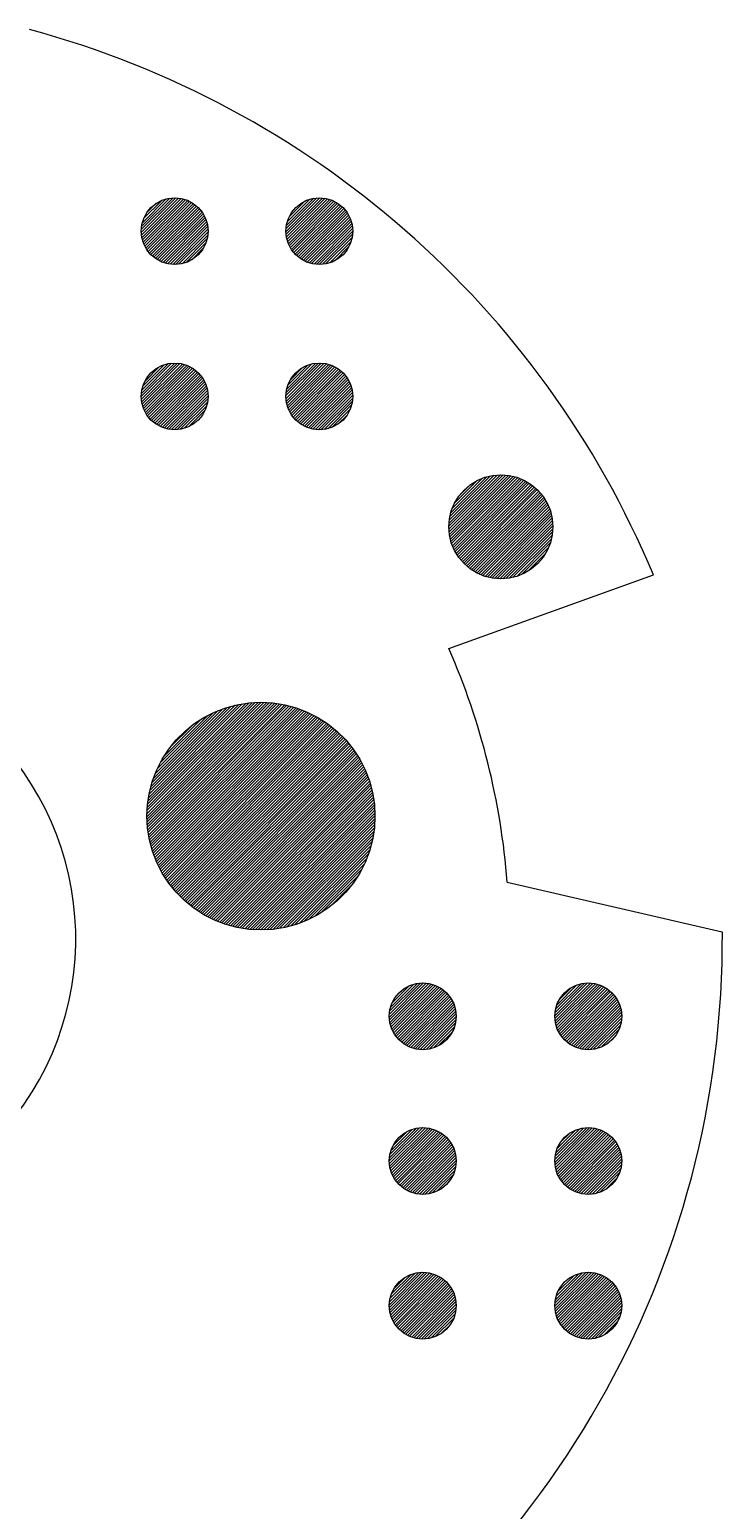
# Model space of a CAD drawing. Header units: inches. Extents: x 10 to 430, y -15 to 282.
# Drawn here: x 159.1 to 201.6, y 37.4 to 128.4 of the extents above; entities that cross this region are included whole.
import ezdxf

# ---------------------------------------------------------------- set-up
doc = ezdxf.new("R2010")
doc.units = ezdxf.units.IN
doc.header["$MEASUREMENT"] = 0
doc.layers.add('BLACK', color=7, linetype='Continuous')

msp = doc.modelspace()

# ---------------------------------------------------------------- hatches: boundary and pattern name
h = msp.add_hatch()
h.set_pattern_fill('ANSI31', color=256)
h.paths.add_polyline_path([(106.525, 50.378), (106.408, 50.763), (106.218, 51.118), (105.963, 51.43), (105.651, 51.685), (105.296, 51.875), (104.911, 51.992), (104.51, 52.032), (104.109, 51.992), (103.723, 51.875), (103.368, 51.685), (103.057, 51.43), (102.801, 51.118), (102.611, 50.763), (102.494, 50.378), (102.455, 49.977), (102.494, 49.576), (102.611, 49.19), (102.801, 48.835), (103.057, 48.524), (103.368, 48.268), (103.723, 48.078), (104.109, 47.961), (104.51, 47.922), (104.911, 47.961), (105.296, 48.078), (105.651, 48.268), (105.963, 48.524), (106.218, 48.835), (106.408, 49.19), (106.525, 49.576), (106.565, 49.977)])
h.paths.add_polyline_path([(96.248, 50.763), (96.058, 51.118), (95.803, 51.43), (95.491, 51.685), (95.136, 51.875), (94.751, 51.992), (94.35, 52.032), (93.949, 51.992), (93.563, 51.875), (93.208, 51.685), (92.897, 51.43), (92.641, 51.118), (92.451, 50.763), (92.334, 50.378), (92.295, 49.977), (92.334, 49.576), (92.451, 49.19), (92.641, 48.835), (92.897, 48.524), (93.208, 48.268), (93.563, 48.078), (93.949, 47.961), (94.35, 47.922), (94.751, 47.961), (95.136, 48.078), (95.491, 48.268), (95.803, 48.524), (96.058, 48.835), (96.248, 49.19), (96.365, 49.576), (96.405, 49.977), (96.365, 50.378)])
h.paths.add_polyline_path([(96.365, 58.466), (96.405, 58.867), (96.365, 59.268), (96.248, 59.653), (96.058, 60.008), (95.803, 60.32), (95.491, 60.575), (95.136, 60.765), (94.751, 60.882), (94.35, 60.922), (93.949, 60.882), (93.563, 60.765), (93.208, 60.575), (92.897, 60.32), (92.641, 60.008), (92.451, 59.653), (92.334, 59.268), (92.295, 58.867), (92.334, 58.466), (92.451, 58.08), (92.641, 57.725), (92.897, 57.414), (93.208, 57.158), (93.563, 56.968), (93.949, 56.851), (94.35, 56.812), (94.751, 56.851), (95.136, 56.968), (95.491, 57.158), (95.803, 57.414), (96.058, 57.725), (96.248, 58.08)])
h.paths.add_polyline_path([(95.803, 66.304), (96.058, 66.615), (96.248, 66.97), (96.365, 67.356), (96.405, 67.757), (96.365, 68.158), (96.248, 68.543), (96.058, 68.898), (95.803, 69.21), (95.491, 69.465), (95.136, 69.655), (94.751, 69.772), (94.35, 69.812), (93.949, 69.772), (93.563, 69.655), (93.208, 69.465), (92.897, 69.21), (92.641, 68.898), (92.451, 68.543), (92.334, 68.158), (92.295, 67.757), (92.334, 67.356), (92.451, 66.97), (92.641, 66.615), (92.897, 66.304), (93.208, 66.048), (93.563, 65.858), (93.949, 65.741), (94.35, 65.702), (94.751, 65.741), (95.136, 65.858), (95.491, 66.048)])
h.paths.add_polyline_path([(106.525, 68.158), (106.408, 68.543), (106.218, 68.898), (105.963, 69.21), (105.651, 69.465), (105.296, 69.655), (104.911, 69.772), (104.51, 69.812), (104.109, 69.772), (103.723, 69.655), (103.368, 69.465), (103.057, 69.21), (102.801, 68.898), (102.611, 68.543), (102.494, 68.158), (102.455, 67.757), (102.494, 67.356), (102.611, 66.97), (102.801, 66.615), (103.057, 66.304), (103.368, 66.048), (103.723, 65.858), (104.109, 65.741), (104.51, 65.702), (104.911, 65.741), (105.296, 65.858), (105.651, 66.048), (105.963, 66.304), (106.218, 66.615), (106.408, 66.97), (106.525, 67.356), (106.565, 67.757)])
h.paths.add_polyline_path([(106.408, 59.653), (106.218, 60.008), (105.963, 60.32), (105.651, 60.575), (105.296, 60.765), (104.911, 60.882), (104.51, 60.922), (104.109, 60.882), (103.723, 60.765), (103.368, 60.575), (103.057, 60.32), (102.801, 60.008), (102.611, 59.653), (102.494, 59.268), (102.455, 58.867), (102.494, 58.466), (102.611, 58.08), (102.801, 57.725), (103.057, 57.414), (103.368, 57.158), (103.723, 56.968), (104.109, 56.851), (104.51, 56.812), (104.911, 56.851), (105.296, 56.968), (105.651, 57.158), (105.963, 57.414), (106.218, 57.725), (106.408, 58.08), (106.525, 58.466), (106.565, 58.867), (106.525, 59.268)])
h.paths.add_polyline_path([(121.551, 77.9), (121.74, 78.608), (121.855, 79.331), (121.893, 80.063), (121.855, 80.795), (121.74, 81.519), (121.551, 82.226), (121.288, 82.91), (120.955, 83.563), (120.556, 84.178), (120.095, 84.747), (119.577, 85.265), (119.008, 85.726), (118.393, 86.125), (117.74, 86.458), (117.056, 86.721), (116.349, 86.91), (115.625, 87.025), (114.893, 87.063), (114.162, 87.025), (113.438, 86.91), (112.73, 86.721), (112.046, 86.458), (111.393, 86.125), (110.779, 85.726), (110.209, 85.265), (109.691, 84.747), (109.23, 84.178), (108.831, 83.563), (108.498, 82.91), (108.236, 82.226), (108.046, 81.519), (107.932, 80.795), (107.893, 80.063), (107.932, 79.331), (108.046, 78.608), (108.236, 77.9), (108.498, 77.216), (108.831, 76.563), (109.23, 75.949), (109.691, 75.379), (110.209, 74.861), (110.779, 74.4), (111.393, 74.001), (112.046, 73.668), (112.73, 73.406), (113.438, 73.216), (114.162, 73.102), (114.893, 73.063), (115.625, 73.102), (116.349, 73.216), (117.056, 73.406), (117.74, 73.668), (118.393, 74.001), (119.008, 74.4), (119.577, 74.861), (120.095, 75.379), (120.556, 75.949), (120.955, 76.563), (121.288, 77.216)])
h.paths.add_polyline_path([(134.531, 27.231, 1), (128.784, 27.231, 1)])
h.paths.add_polyline_path([(147.518, 22.652), (147.401, 23.14), (147.208, 23.604), (146.946, 24.032), (146.62, 24.414), (146.238, 24.74), (145.81, 25.002), (145.346, 25.195), (144.858, 25.312), (144.357, 25.351), (143.857, 25.312), (143.368, 25.195), (142.904, 25.002), (142.476, 24.74), (142.095, 24.414), (141.768, 24.032), (141.506, 23.604), (141.314, 23.14), (141.197, 22.652), (141.157, 22.151), (141.197, 21.651), (141.314, 21.162), (141.506, 20.698), (141.768, 20.27), (142.095, 19.888), (142.476, 19.562), (142.904, 19.3), (143.368, 19.108), (143.857, 18.991), (144.357, 18.951), (144.858, 18.991), (145.346, 19.108), (145.81, 19.3), (146.238, 19.562), (146.62, 19.888), (146.946, 20.27), (147.208, 20.698), (147.401, 21.162), (147.518, 21.651), (147.557, 22.151)])
h.paths.add_polyline_path([(154.184, 27.231, 1), (159.931, 27.231, 1)])
h.paths.add_polyline_path([(168.403, 33.82), (168.293, 34.158), (168.115, 34.466), (167.877, 34.73), (167.59, 34.939), (167.265, 35.083), (166.917, 35.157), (166.562, 35.157), (166.214, 35.083), (165.89, 34.939), (165.602, 34.73), (165.364, 34.466), (165.187, 34.158), (165.077, 33.82), (165.04, 33.467), (165.077, 33.113), (165.187, 32.775), (165.364, 32.467), (165.602, 32.203), (165.89, 31.994), (166.214, 31.85), (166.562, 31.776), (166.917, 31.776), (167.265, 31.85), (167.59, 31.994), (167.877, 32.203), (168.115, 32.467), (168.293, 32.775), (168.403, 33.113), (168.44, 33.467)])
h.paths.add_polyline_path([(173.483, 33.82), (173.373, 34.158), (173.195, 34.466), (172.957, 34.73), (172.67, 34.939), (172.345, 35.083), (171.997, 35.157), (171.642, 35.157), (171.294, 35.083), (170.97, 34.939), (170.682, 34.73), (170.444, 34.466), (170.267, 34.158), (170.157, 33.82), (170.12, 33.467), (170.157, 33.113), (170.267, 32.775), (170.444, 32.467), (170.682, 32.203), (170.97, 31.994), (171.294, 31.85), (171.642, 31.776), (171.997, 31.776), (172.345, 31.85), (172.67, 31.994), (172.957, 32.203), (173.195, 32.467), (173.373, 32.775), (173.483, 33.113), (173.52, 33.467)])
h.paths.add_polyline_path([(178.6, 35.167), (175.2, 35.167), (175.2, 31.767), (178.6, 31.767)])
h.paths.add_polyline_path([(185.265, 49.576), (185.305, 49.977), (185.265, 50.378), (185.148, 50.763), (184.958, 51.118), (184.703, 51.43), (184.391, 51.685), (184.036, 51.875), (183.651, 51.992), (183.25, 52.032), (182.849, 51.992), (182.463, 51.875), (182.108, 51.685), (181.797, 51.43), (181.541, 51.118), (181.351, 50.763), (181.234, 50.378), (181.195, 49.977), (181.234, 49.576), (181.351, 49.19), (181.541, 48.835), (181.797, 48.524), (182.108, 48.268), (182.463, 48.078), (182.849, 47.961), (183.25, 47.922), (183.651, 47.961), (184.036, 48.078), (184.391, 48.268), (184.703, 48.524), (184.958, 48.835), (185.148, 49.19)])
h.paths.add_polyline_path([(195.425, 50.378), (195.308, 50.763), (195.118, 51.118), (194.863, 51.43), (194.551, 51.685), (194.196, 51.875), (193.811, 51.992), (193.41, 52.032), (193.009, 51.992), (192.623, 51.875), (192.268, 51.685), (191.957, 51.43), (191.701, 51.118), (191.511, 50.763), (191.394, 50.378), (191.355, 49.977), (191.394, 49.576), (191.511, 49.19), (191.701, 48.835), (191.957, 48.524), (192.268, 48.268), (192.623, 48.078), (193.009, 47.961), (193.41, 47.922), (193.811, 47.961), (194.196, 48.078), (194.551, 48.268), (194.863, 48.524), (195.118, 48.835), (195.308, 49.19), (195.425, 49.576), (195.465, 49.977)])
h.paths.add_polyline_path([(195.425, 58.466), (195.465, 58.867), (195.425, 59.268), (195.308, 59.653), (195.118, 60.008), (194.863, 60.32), (194.551, 60.575), (194.196, 60.765), (193.811, 60.882), (193.41, 60.922), (193.009, 60.882), (192.623, 60.765), (192.268, 60.575), (191.957, 60.32), (191.701, 60.008), (191.511, 59.653), (191.394, 59.268), (191.355, 58.867), (191.394, 58.466), (191.511, 58.08), (191.701, 57.725), (191.957, 57.414), (192.268, 57.158), (192.623, 56.968), (193.009, 56.851), (193.41, 56.812), (193.811, 56.851), (194.196, 56.968), (194.551, 57.158), (194.863, 57.414), (195.118, 57.725), (195.308, 58.08)])
h.paths.add_polyline_path([(185.265, 59.268), (185.148, 59.653), (184.958, 60.008), (184.703, 60.32), (184.391, 60.575), (184.036, 60.765), (183.651, 60.882), (183.25, 60.922), (182.849, 60.882), (182.463, 60.765), (182.108, 60.575), (181.797, 60.32), (181.541, 60.008), (181.351, 59.653), (181.234, 59.268), (181.195, 58.867), (181.234, 58.466), (181.351, 58.08), (181.541, 57.725), (181.797, 57.414), (182.108, 57.158), (182.463, 56.968), (182.849, 56.851), (183.25, 56.812), (183.651, 56.851), (184.036, 56.968), (184.391, 57.158), (184.703, 57.414), (184.958, 57.725), (185.148, 58.08), (185.265, 58.466), (185.305, 58.867)])
h.paths.add_polyline_path([(185.265, 68.158), (185.148, 68.543), (184.958, 68.898), (184.703, 69.21), (184.391, 69.465), (184.036, 69.655), (183.651, 69.772), (183.25, 69.812), (182.849, 69.772), (182.463, 69.655), (182.108, 69.465), (181.797, 69.21), (181.541, 68.898), (181.351, 68.543), (181.234, 68.158), (181.195, 67.757), (181.234, 67.356), (181.351, 66.97), (181.541, 66.615), (181.797, 66.304), (182.108, 66.048), (182.463, 65.858), (182.849, 65.741), (183.25, 65.702), (183.651, 65.741), (184.036, 65.858), (184.391, 66.048), (184.703, 66.304), (184.958, 66.615), (185.148, 66.97), (185.265, 67.356), (185.305, 67.757)])
h.paths.add_polyline_path([(195.425, 68.158), (195.308, 68.543), (195.118, 68.898), (194.863, 69.21), (194.551, 69.465), (194.196, 69.655), (193.811, 69.772), (193.41, 69.812), (193.009, 69.772), (192.623, 69.655), (192.268, 69.465), (191.957, 69.21), (191.701, 68.898), (191.511, 68.543), (191.394, 68.158), (191.355, 67.757), (191.394, 67.356), (191.511, 66.97), (191.701, 66.615), (191.957, 66.304), (192.268, 66.048), (192.623, 65.858), (193.009, 65.741), (193.41, 65.702), (193.811, 65.741), (194.196, 65.858), (194.551, 66.048), (194.863, 66.304), (195.118, 66.615), (195.308, 66.97), (195.425, 67.356), (195.465, 67.757)])
h.paths.add_polyline_path([(180.16, 78.608), (180.275, 79.331), (180.313, 80.063), (180.275, 80.795), (180.16, 81.519), (179.971, 82.226), (179.708, 82.91), (179.375, 83.563), (178.976, 84.178), (178.515, 84.747), (177.997, 85.265), (177.428, 85.726), (176.813, 86.125), (176.16, 86.458), (175.476, 86.721), (174.769, 86.91), (174.045, 87.025), (173.313, 87.063), (172.582, 87.025), (171.858, 86.91), (171.15, 86.721), (170.466, 86.458), (169.813, 86.125), (169.199, 85.726), (168.629, 85.265), (168.111, 84.747), (167.65, 84.178), (167.251, 83.563), (166.918, 82.91), (166.656, 82.226), (166.466, 81.519), (166.352, 80.795), (166.313, 80.063), (166.352, 79.331), (166.466, 78.608), (166.656, 77.9), (166.918, 77.216), (167.251, 76.563), (167.65, 75.949), (168.111, 75.379), (168.629, 74.861), (169.199, 74.4), (169.813, 74.001), (170.466, 73.668), (171.15, 73.406), (171.858, 73.216), (172.582, 73.102), (173.313, 73.063), (174.045, 73.102), (174.769, 73.216), (175.476, 73.406), (176.16, 73.668), (176.813, 74.001), (177.428, 74.4), (177.997, 74.861), (178.515, 75.379), (178.976, 75.949), (179.375, 76.563), (179.708, 77.216), (179.971, 77.9)])
h.paths.add_polyline_path([(103.322, 98.344), (103.205, 98.832), (103.012, 99.296), (102.75, 99.724), (102.424, 100.106), (102.042, 100.432), (101.614, 100.694), (101.15, 100.887), (100.662, 101.004), (100.161, 101.043), (99.661, 101.004), (99.172, 100.887), (98.708, 100.694), (98.28, 100.432), (97.899, 100.106), (97.572, 99.724), (97.31, 99.296), (97.118, 98.832), (97.001, 98.344), (96.961, 97.843), (97.001, 97.343), (97.118, 96.854), (97.31, 96.39), (97.572, 95.962), (97.899, 95.58), (98.28, 95.254), (98.708, 94.992), (99.172, 94.8), (99.661, 94.683), (100.161, 94.643), (100.662, 94.683), (101.15, 94.8), (101.614, 94.992), (102.042, 95.254), (102.424, 95.58), (102.75, 95.962), (103.012, 96.39), (103.205, 96.854), (103.322, 97.343), (103.361, 97.843)])
h.paths.add_polyline_path([(112.758, 105.07), (112.875, 105.456), (112.915, 105.857), (112.875, 106.258), (112.758, 106.643), (112.568, 106.998), (112.313, 107.31), (112.001, 107.565), (111.646, 107.755), (111.261, 107.872), (110.86, 107.912), (110.459, 107.872), (110.073, 107.755), (109.718, 107.565), (109.407, 107.31), (109.151, 106.998), (108.961, 106.643), (108.844, 106.258), (108.805, 105.857), (108.844, 105.456), (108.961, 105.07), (109.151, 104.715), (109.407, 104.404), (109.718, 104.148), (110.073, 103.958), (110.459, 103.841), (110.86, 103.802), (111.261, 103.841), (111.646, 103.958), (112.001, 104.148), (112.313, 104.404), (112.568, 104.715)])
h.paths.add_polyline_path([(112.758, 115.23), (112.875, 115.616), (112.915, 116.017), (112.875, 116.418), (112.758, 116.803), (112.568, 117.158), (112.313, 117.47), (112.001, 117.725), (111.646, 117.915), (111.261, 118.032), (110.86, 118.072), (110.459, 118.032), (110.073, 117.915), (109.718, 117.725), (109.407, 117.47), (109.151, 117.158), (108.961, 116.803), (108.844, 116.418), (108.805, 116.017), (108.844, 115.616), (108.961, 115.23), (109.151, 114.875), (109.407, 114.564), (109.718, 114.308), (110.073, 114.118), (110.459, 114.001), (110.86, 113.962), (111.261, 114.001), (111.646, 114.118), (112.001, 114.308), (112.313, 114.564), (112.568, 114.875)])
h.paths.add_polyline_path([(121.805, 116.017), (121.765, 116.418), (121.648, 116.803), (121.458, 117.158), (121.203, 117.47), (120.891, 117.725), (120.536, 117.915), (120.151, 118.032), (119.75, 118.072), (119.349, 118.032), (118.963, 117.915), (118.608, 117.725), (118.297, 117.47), (118.041, 117.158), (117.851, 116.803), (117.734, 116.418), (117.695, 116.017), (117.734, 115.616), (117.851, 115.23), (118.041, 114.875), (118.297, 114.564), (118.608, 114.308), (118.963, 114.118), (119.349, 114.001), (119.75, 113.962), (120.151, 114.001), (120.536, 114.118), (120.891, 114.308), (121.203, 114.564), (121.458, 114.875), (121.648, 115.23), (121.765, 115.616)])
h.paths.add_polyline_path([(121.805, 105.857), (121.765, 106.258), (121.648, 106.643), (121.458, 106.998), (121.203, 107.31), (120.891, 107.565), (120.536, 107.755), (120.151, 107.872), (119.75, 107.912), (119.349, 107.872), (118.963, 107.755), (118.608, 107.565), (118.297, 107.31), (118.041, 106.998), (117.851, 106.643), (117.734, 106.258), (117.695, 105.857), (117.734, 105.456), (117.851, 105.07), (118.041, 104.715), (118.297, 104.404), (118.608, 104.148), (118.963, 103.958), (119.349, 103.841), (119.75, 103.802), (120.151, 103.841), (120.536, 103.958), (120.891, 104.148), (121.203, 104.404), (121.458, 104.715), (121.648, 105.07), (121.765, 105.456)])
h.paths.add_polyline_path([(150.696, 105.395), (150.507, 106.102), (150.244, 106.786), (149.911, 107.439), (149.512, 108.054), (149.051, 108.623), (148.533, 109.141), (147.964, 109.602), (147.349, 110.001), (146.696, 110.334), (146.012, 110.597), (145.305, 110.786), (144.581, 110.901), (143.849, 110.939), (143.118, 110.901), (142.394, 110.786), (141.686, 110.597), (141.002, 110.334), (140.349, 110.001), (139.735, 109.602), (139.165, 109.141), (138.647, 108.623), (138.186, 108.054), (137.787, 107.439), (137.454, 106.786), (137.192, 106.102), (137.002, 105.395), (136.888, 104.671), (136.849, 103.939), (136.888, 103.207), (137.002, 102.484), (137.192, 101.776), (137.454, 101.092), (137.787, 100.439), (138.186, 99.825), (138.647, 99.255), (139.165, 98.737), (139.735, 98.276), (140.349, 97.877), (141.002, 97.544), (141.686, 97.282), (142.394, 97.092), (143.118, 96.978), (143.849, 96.939), (144.581, 96.978), (145.305, 97.092), (146.012, 97.282), (146.696, 97.544), (147.349, 97.877), (147.964, 98.276), (148.533, 98.737), (149.051, 99.255), (149.512, 99.825), (149.911, 100.439), (150.244, 101.092), (150.507, 101.776), (150.696, 102.484), (150.811, 103.207), (150.849, 103.939), (150.811, 104.671)])
h.paths.add_polyline_path([(170.065, 105.857), (170.025, 106.258), (169.908, 106.643), (169.718, 106.998), (169.463, 107.31), (169.151, 107.565), (168.796, 107.755), (168.411, 107.872), (168.01, 107.912), (167.609, 107.872), (167.223, 107.755), (166.868, 107.565), (166.557, 107.31), (166.301, 106.998), (166.111, 106.643), (165.994, 106.258), (165.955, 105.857), (165.994, 105.456), (166.111, 105.07), (166.301, 104.715), (166.557, 104.404), (166.868, 104.148), (167.223, 103.958), (167.609, 103.841), (168.01, 103.802), (168.411, 103.841), (168.796, 103.958), (169.151, 104.148), (169.463, 104.404), (169.718, 104.715), (169.908, 105.07), (170.025, 105.456)])
h.paths.add_polyline_path([(170.065, 116.017), (170.025, 116.418), (169.908, 116.803), (169.718, 117.158), (169.463, 117.47), (169.151, 117.725), (168.796, 117.915), (168.411, 118.032), (168.01, 118.072), (167.609, 118.032), (167.223, 117.915), (166.868, 117.725), (166.557, 117.47), (166.301, 117.158), (166.111, 116.803), (165.994, 116.418), (165.955, 116.017), (165.994, 115.616), (166.111, 115.23), (166.301, 114.875), (166.557, 114.564), (166.868, 114.308), (167.223, 114.118), (167.609, 114.001), (168.01, 113.962), (168.411, 114.001), (168.796, 114.118), (169.151, 114.308), (169.463, 114.564), (169.718, 114.875), (169.908, 115.23), (170.025, 115.616)])
h.paths.add_polyline_path([(178.955, 116.017), (178.915, 116.418), (178.798, 116.803), (178.608, 117.158), (178.353, 117.47), (178.041, 117.725), (177.686, 117.915), (177.301, 118.032), (176.9, 118.072), (176.499, 118.032), (176.113, 117.915), (175.758, 117.725), (175.447, 117.47), (175.191, 117.158), (175.001, 116.803), (174.884, 116.418), (174.845, 116.017), (174.884, 115.616), (175.001, 115.23), (175.191, 114.875), (175.447, 114.564), (175.758, 114.308), (176.113, 114.118), (176.499, 114.001), (176.9, 113.962), (177.301, 114.001), (177.686, 114.118), (178.041, 114.308), (178.353, 114.564), (178.608, 114.875), (178.798, 115.23), (178.915, 115.616)])
h.paths.add_polyline_path([(178.915, 105.456), (178.955, 105.857), (178.915, 106.258), (178.798, 106.643), (178.608, 106.998), (178.353, 107.31), (178.041, 107.565), (177.686, 107.755), (177.301, 107.872), (176.9, 107.912), (176.499, 107.872), (176.113, 107.755), (175.758, 107.565), (175.447, 107.31), (175.191, 106.998), (175.001, 106.643), (174.884, 106.258), (174.845, 105.857), (174.884, 105.456), (175.001, 105.07), (175.191, 104.715), (175.447, 104.404), (175.758, 104.148), (176.113, 103.958), (176.499, 103.841), (176.9, 103.802), (177.301, 103.841), (177.686, 103.958), (178.041, 104.148), (178.353, 104.404), (178.608, 104.715), (178.798, 105.07)])
h.paths.add_polyline_path([(191.245, 97.843), (191.206, 98.344), (191.089, 98.832), (190.896, 99.296), (190.634, 99.724), (190.308, 100.106), (189.926, 100.432), (189.498, 100.694), (189.034, 100.887), (188.546, 101.004), (188.045, 101.043), (187.545, 101.004), (187.056, 100.887), (186.592, 100.694), (186.164, 100.432), (185.783, 100.106), (185.456, 99.724), (185.194, 99.296), (185.002, 98.832), (184.885, 98.344), (184.845, 97.843), (184.885, 97.343), (185.002, 96.854), (185.194, 96.39), (185.456, 95.962), (185.783, 95.58), (186.164, 95.254), (186.592, 94.992), (187.056, 94.8), (187.545, 94.683), (188.045, 94.643), (188.546, 94.683), (189.034, 94.8), (189.498, 94.992), (189.926, 95.254), (190.308, 95.58), (190.634, 95.962), (190.896, 96.39), (191.089, 96.854), (191.206, 97.343)])

# ---------------------------------------------------------------- linework, layer by layer
at = {"layer": 'BLACK', "linetype": 'Continuous'}
for p, q in [((166.301, 117.158), (166.557, 117.47)), ((166.557, 117.47), (166.868, 117.725)), ((166.868, 117.725), (167.223, 117.915)), ((167.223, 117.915), (167.609, 118.032)), ((167.609, 118.032), (168.01, 118.072)), ((168.01, 118.072), (168.411, 118.032)), ((168.411, 118.032), (168.796, 117.915)), ((168.796, 117.915), (169.151, 117.725)), ((169.151, 117.725), (169.463, 117.47)), ((169.463, 117.47), (169.718, 117.158)), ((175.191, 117.158), (175.447, 117.47)), ((175.447, 117.47), (175.758, 117.725)), ((175.758, 117.725), (176.113, 117.915)), ((176.113, 117.915), (176.499, 118.032)), ((176.499, 118.032), (176.9, 118.072)), ((176.9, 118.072), (177.301, 118.032)), ((177.301, 118.032), (177.686, 117.915)), ((177.686, 117.915), (178.041, 117.725)), ((178.041, 117.725), (178.353, 117.47)), ((178.353, 117.47), (178.608, 117.158)), ((165.994, 116.418), (166.111, 116.803)), ((166.111, 116.803), (166.301, 117.158)), ((169.718, 117.158), (169.908, 116.803)), ((169.908, 116.803), (170.025, 116.418)), ((174.884, 116.418), (175.001, 116.803)), ((175.001, 116.803), (175.191, 117.158)), ((178.608, 117.158), (178.798, 116.803)), ((178.798, 116.803), (178.915, 116.418)), ((165.955, 116.017), (165.994, 116.418)), ((165.994, 115.616), (165.955, 116.017)), ((166.111, 115.23), (165.994, 115.616)), ((170.025, 115.616), (169.908, 115.23)), ((170.025, 116.418), (170.065, 116.017)), ((170.065, 116.017), (170.025, 115.616)), ((174.845, 116.017), (174.884, 116.418)), ((174.884, 115.616), (174.845, 116.017)), ((175.001, 115.23), (174.884, 115.616)), ((178.915, 115.616), (178.798, 115.23)), ((178.915, 116.418), (178.955, 116.017)), ((178.955, 116.017), (178.915, 115.616)), ((166.301, 114.875), (166.111, 115.23)), ((166.557, 114.564), (166.301, 114.875)), ((169.718, 114.875), (169.463, 114.564)), ((169.908, 115.23), (169.718, 114.875)), ((175.191, 114.875), (175.001, 115.23)), ((175.447, 114.564), (175.191, 114.875)), ((178.608, 114.875), (178.353, 114.564)), ((178.798, 115.23), (178.608, 114.875)), ((166.868, 114.308), (166.557, 114.564)), ((167.223, 114.118), (166.868, 114.308)), ((167.609, 114.001), (167.223, 114.118)), ((168.01, 113.962), (167.609, 114.001)), ((168.411, 114.001), (168.01, 113.962)), ((168.796, 114.118), (168.411, 114.001)), ((169.151, 114.308), (168.796, 114.118)), ((169.463, 114.564), (169.151, 114.308)), ((175.758, 114.308), (175.447, 114.564)), ((176.113, 114.118), (175.758, 114.308)), ((176.499, 114.001), (176.113, 114.118)), ((176.9, 113.962), (176.499, 114.001)), ((177.301, 114.001), (176.9, 113.962)), ((177.686, 114.118), (177.301, 114.001)), ((178.041, 114.308), (177.686, 114.118)), ((178.353, 114.564), (178.041, 114.308)), ((166.557, 107.31), (166.868, 107.565)), ((166.868, 107.565), (167.223, 107.755)), ((167.223, 107.755), (167.609, 107.872)), ((167.609, 107.872), (168.01, 107.912)), ((168.01, 107.912), (168.411, 107.872)), ((168.411, 107.872), (168.796, 107.755)), ((168.796, 107.755), (169.151, 107.565)), ((169.151, 107.565), (169.463, 107.31)), ((175.447, 107.31), (175.758, 107.565)), ((175.758, 107.565), (176.113, 107.755)), ((176.113, 107.755), (176.499, 107.872)), ((176.499, 107.872), (176.9, 107.912)), ((176.9, 107.912), (177.301, 107.872)), ((177.301, 107.872), (177.686, 107.755)), ((177.686, 107.755), (178.041, 107.565)), ((178.041, 107.565), (178.353, 107.31)), ((165.994, 106.258), (166.111, 106.643)), ((166.111, 106.643), (166.301, 106.998)), ((166.301, 106.998), (166.557, 107.31)), ((169.463, 107.31), (169.718, 106.998)), ((169.718, 106.998), (169.908, 106.643)), ((169.908, 106.643), (170.025, 106.258)), ((174.884, 106.258), (175.001, 106.643)), ((175.001, 106.643), (175.191, 106.998)), ((175.191, 106.998), (175.447, 107.31)), ((178.353, 107.31), (178.608, 106.998)), ((178.608, 106.998), (178.798, 106.643)), ((178.798, 106.643), (178.915, 106.258)), ((165.955, 105.857), (165.994, 106.258)), ((165.994, 105.456), (165.955, 105.857)), ((170.025, 106.258), (170.065, 105.857)), ((170.065, 105.857), (170.025, 105.456)), ((174.845, 105.857), (174.884, 106.258)), ((174.884, 105.456), (174.845, 105.857)), ((178.915, 106.258), (178.955, 105.857)), ((178.955, 105.857), (178.915, 105.456)), ((166.111, 105.07), (165.994, 105.456)), ((166.301, 104.715), (166.111, 105.07)), ((166.557, 104.404), (166.301, 104.715)), ((169.718, 104.715), (169.463, 104.404)), ((169.908, 105.07), (169.718, 104.715)), ((170.025, 105.456), (169.908, 105.07)), ((175.001, 105.07), (174.884, 105.456)), ((175.191, 104.715), (175.001, 105.07)), ((175.447, 104.404), (175.191, 104.715)), ((178.608, 104.715), (178.353, 104.404)), ((178.798, 105.07), (178.608, 104.715)), ((178.915, 105.456), (178.798, 105.07)), ((166.868, 104.148), (166.557, 104.404)), ((167.223, 103.958), (166.868, 104.148)), ((167.609, 103.841), (167.223, 103.958)), ((168.01, 103.802), (167.609, 103.841)), ((168.411, 103.841), (168.01, 103.802)), ((168.796, 103.958), (168.411, 103.841)), ((169.151, 104.148), (168.796, 103.958)), ((169.463, 104.404), (169.151, 104.148)), ((175.758, 104.148), (175.447, 104.404)), ((176.113, 103.958), (175.758, 104.148)), ((176.499, 103.841), (176.113, 103.958)), ((176.9, 103.802), (176.499, 103.841)), ((177.301, 103.841), (176.9, 103.802)), ((177.686, 103.958), (177.301, 103.841)), ((178.041, 104.148), (177.686, 103.958)), ((178.353, 104.404), (178.041, 104.148)), ((187.545, 101.004), (188.045, 101.043)), ((188.045, 101.043), (188.546, 101.004)), ((185.783, 100.106), (186.164, 100.432)), ((186.164, 100.432), (186.592, 100.694)), ((186.592, 100.694), (187.056, 100.887)), ((187.056, 100.887), (187.545, 101.004)), ((188.546, 101.004), (189.034, 100.887)), ((189.034, 100.887), (189.498, 100.694)), ((189.498, 100.694), (189.926, 100.432)), ((189.926, 100.432), (190.308, 100.106)), ((185.002, 98.832), (185.194, 99.296)), ((185.194, 99.296), (185.456, 99.724)), ((185.456, 99.724), (185.783, 100.106)), ((190.308, 100.106), (190.634, 99.724)), ((190.634, 99.724), (190.896, 99.296)), ((190.896, 99.296), (191.089, 98.832)), ((184.845, 97.843), (184.885, 98.344)), ((184.885, 98.344), (185.002, 98.832)), ((191.089, 98.832), (191.206, 98.344)), ((191.206, 98.344), (191.245, 97.843)), ((184.885, 97.343), (184.845, 97.843)), ((191.245, 97.843), (191.206, 97.343)), ((185.002, 96.854), (184.885, 97.343)), ((185.194, 96.39), (185.002, 96.854)), ((191.089, 96.854), (190.896, 96.39)), ((191.206, 97.343), (191.089, 96.854)), ((185.456, 95.962), (185.194, 96.39)), ((185.783, 95.58), (185.456, 95.962)), ((186.164, 95.254), (185.783, 95.58)), ((190.308, 95.58), (189.926, 95.254)), ((190.634, 95.962), (190.308, 95.58)), ((190.896, 96.39), (190.634, 95.962)), ((184.848, 90.366), (197.415, 94.89)), ((186.592, 94.992), (186.164, 95.254)), ((187.056, 94.8), (186.592, 94.992)), ((187.545, 94.683), (187.056, 94.8)), ((188.045, 94.643), (187.545, 94.683)), ((188.546, 94.683), (188.045, 94.643)), ((189.034, 94.8), (188.546, 94.683)), ((189.498, 94.992), (189.034, 94.8)), ((189.926, 95.254), (189.498, 94.992)), ((170.466, 86.458), (171.15, 86.721)), ((171.15, 86.721), (171.858, 86.91)), ((171.858, 86.91), (172.582, 87.025)), ((172.582, 87.025), (173.313, 87.063)), ((173.313, 87.063), (174.045, 87.025)), ((174.045, 87.025), (174.769, 86.91)), ((174.769, 86.91), (175.476, 86.721)), ((175.476, 86.721), (176.16, 86.458)), ((168.629, 85.265), (169.199, 85.726)), ((169.199, 85.726), (169.813, 86.125)), ((169.813, 86.125), (170.466, 86.458)), ((176.16, 86.458), (176.813, 86.125)), ((176.813, 86.125), (177.428, 85.726)), ((177.428, 85.726), (177.997, 85.265)), ((167.65, 84.178), (168.111, 84.747)), ((168.111, 84.747), (168.629, 85.265)), ((177.997, 85.265), (178.515, 84.747)), ((178.515, 84.747), (178.976, 84.178)), ((167.251, 83.563), (167.65, 84.178)), ((178.976, 84.178), (179.375, 83.563)), ((166.656, 82.226), (166.918, 82.91)), ((166.918, 82.91), (167.251, 83.563)), ((179.375, 83.563), (179.708, 82.91)), ((179.708, 82.91), (179.971, 82.226)), ((166.466, 81.519), (166.656, 82.226)), ((179.971, 82.226), (180.16, 81.519)), ((166.352, 80.795), (166.466, 81.519)), ((180.16, 81.519), (180.275, 80.795)), ((166.313, 80.063), (166.352, 80.795)), ((180.275, 80.795), (180.313, 80.063)), ((166.352, 79.331), (166.313, 80.063)), ((166.466, 78.608), (166.352, 79.331)), ((180.275, 79.331), (180.16, 78.608)), ((180.313, 80.063), (180.275, 79.331)), ((166.656, 77.9), (166.466, 78.608)), ((180.16, 78.608), (179.971, 77.9)), ((166.918, 77.216), (166.656, 77.9)), ((179.971, 77.9), (179.708, 77.216)), ((167.251, 76.563), (166.918, 77.216)), ((167.65, 75.949), (167.251, 76.563)), ((179.375, 76.563), (178.976, 75.949)), ((179.708, 77.216), (179.375, 76.563)), ((168.111, 75.379), (167.65, 75.949)), ((178.976, 75.949), (178.515, 75.379)), ((188.439, 75.999), (201.647, 72.95)), ((168.629, 74.861), (168.111, 75.379)), ((169.199, 74.4), (168.629, 74.861)), ((177.997, 74.861), (177.428, 74.4)), ((178.515, 75.379), (177.997, 74.861)), ((169.813, 74.001), (169.199, 74.4)), ((170.466, 73.668), (169.813, 74.001)), ((176.813, 74.001), (176.16, 73.668)), ((177.428, 74.4), (176.813, 74.001)), ((171.15, 73.406), (170.466, 73.668)), ((171.858, 73.216), (171.15, 73.406)), ((172.582, 73.102), (171.858, 73.216)), ((173.313, 73.063), (172.582, 73.102)), ((174.045, 73.102), (173.313, 73.063)), ((174.769, 73.216), (174.045, 73.102)), ((175.476, 73.406), (174.769, 73.216)), ((176.16, 73.668), (175.476, 73.406)), ((181.541, 68.898), (181.797, 69.21)), ((181.797, 69.21), (182.108, 69.465)), ((182.108, 69.465), (182.463, 69.655)), ((182.463, 69.655), (182.849, 69.772)), ((182.849, 69.772), (183.25, 69.812)), ((183.25, 69.812), (183.651, 69.772)), ((183.651, 69.772), (184.036, 69.655)), ((184.036, 69.655), (184.391, 69.465)), ((184.391, 69.465), (184.703, 69.21)), ((184.703, 69.21), (184.958, 68.898)), ((191.701, 68.898), (191.957, 69.21)), ((191.957, 69.21), (192.268, 69.465)), ((192.268, 69.465), (192.623, 69.655)), ((192.623, 69.655), (193.009, 69.772)), ((193.009, 69.772), (193.41, 69.812)), ((193.41, 69.812), (193.811, 69.772)), ((193.811, 69.772), (194.196, 69.655)), ((194.196, 69.655), (194.551, 69.465)), ((194.551, 69.465), (194.863, 69.21)), ((194.863, 69.21), (195.118, 68.898)), ((181.234, 68.158), (181.351, 68.543)), ((181.351, 68.543), (181.541, 68.898)), ((184.958, 68.898), (185.148, 68.543)), ((185.148, 68.543), (185.265, 68.158)), ((191.394, 68.158), (191.511, 68.543)), ((191.511, 68.543), (191.701, 68.898)), ((195.118, 68.898), (195.308, 68.543)), ((195.308, 68.543), (195.425, 68.158)), ((181.195, 67.757), (181.234, 68.158)), ((181.234, 67.356), (181.195, 67.757)), ((181.351, 66.97), (181.234, 67.356)), ((185.265, 67.356), (185.148, 66.97)), ((185.265, 68.158), (185.305, 67.757)), ((185.305, 67.757), (185.265, 67.356)), ((191.355, 67.757), (191.394, 68.158)), ((191.394, 67.356), (191.355, 67.757)), ((191.511, 66.97), (191.394, 67.356)), ((195.425, 67.356), (195.308, 66.97)), ((195.425, 68.158), (195.465, 67.757)), ((195.465, 67.757), (195.425, 67.356)), ((181.541, 66.615), (181.351, 66.97)), ((181.797, 66.304), (181.541, 66.615)), ((184.958, 66.615), (184.703, 66.304)), ((185.148, 66.97), (184.958, 66.615)), ((191.701, 66.615), (191.511, 66.97)), ((191.957, 66.304), (191.701, 66.615)), ((195.118, 66.615), (194.863, 66.304)), ((195.308, 66.97), (195.118, 66.615)), ((182.108, 66.048), (181.797, 66.304)), ((182.463, 65.858), (182.108, 66.048)), ((182.849, 65.741), (182.463, 65.858)), ((183.25, 65.702), (182.849, 65.741)), ((183.651, 65.741), (183.25, 65.702)), ((184.036, 65.858), (183.651, 65.741)), ((184.391, 66.048), (184.036, 65.858)), ((184.703, 66.304), (184.391, 66.048)), ((192.268, 66.048), (191.957, 66.304)), ((192.623, 65.858), (192.268, 66.048)), ((193.009, 65.741), (192.623, 65.858)), ((193.41, 65.702), (193.009, 65.741)), ((193.811, 65.741), (193.41, 65.702)), ((194.196, 65.858), (193.811, 65.741)), ((194.551, 66.048), (194.196, 65.858)), ((194.863, 66.304), (194.551, 66.048)), ((181.541, 60.008), (181.797, 60.32)), ((181.797, 60.32), (182.108, 60.575)), ((182.108, 60.575), (182.463, 60.765)), ((182.463, 60.765), (182.849, 60.882)), ((182.849, 60.882), (183.25, 60.922)), ((183.25, 60.922), (183.651, 60.882)), ((183.651, 60.882), (184.036, 60.765)), ((184.036, 60.765), (184.391, 60.575)), ((184.391, 60.575), (184.703, 60.32)), ((184.703, 60.32), (184.958, 60.008)), ((191.701, 60.008), (191.957, 60.32)), ((191.957, 60.32), (192.268, 60.575)), ((192.268, 60.575), (192.623, 60.765)), ((192.623, 60.765), (193.009, 60.882)), ((193.009, 60.882), (193.41, 60.922)), ((193.41, 60.922), (193.811, 60.882)), ((193.811, 60.882), (194.196, 60.765)), ((194.196, 60.765), (194.551, 60.575)), ((194.551, 60.575), (194.863, 60.32)), ((194.863, 60.32), (195.118, 60.008)), ((181.195, 58.867), (181.234, 59.268)), ((181.234, 59.268), (181.351, 59.653)), ((181.351, 59.653), (181.541, 60.008)), ((184.958, 60.008), (185.148, 59.653)), ((185.148, 59.653), (185.265, 59.268)), ((185.265, 59.268), (185.305, 58.867)), ((191.355, 58.867), (191.394, 59.268)), ((191.394, 59.268), (191.511, 59.653)), ((191.511, 59.653), (191.701, 60.008)), ((195.118, 60.008), (195.308, 59.653)), ((195.308, 59.653), (195.425, 59.268)), ((195.425, 59.268), (195.465, 58.867)), ((181.234, 58.466), (181.195, 58.867)), ((181.351, 58.08), (181.234, 58.466)), ((185.265, 58.466), (185.148, 58.08)), ((185.305, 58.867), (185.265, 58.466)), ((191.394, 58.466), (191.355, 58.867)), ((191.511, 58.08), (191.394, 58.466)), ((195.425, 58.466), (195.308, 58.08)), ((195.465, 58.867), (195.425, 58.466)), ((181.541, 57.725), (181.351, 58.08)), ((181.797, 57.414), (181.541, 57.725)), ((182.108, 57.158), (181.797, 57.414)), ((184.703, 57.414), (184.391, 57.158)), ((184.958, 57.725), (184.703, 57.414)), ((185.148, 58.08), (184.958, 57.725)), ((191.701, 57.725), (191.511, 58.08)), ((191.957, 57.414), (191.701, 57.725)), ((192.268, 57.158), (191.957, 57.414)), ((194.863, 57.414), (194.551, 57.158)), ((195.118, 57.725), (194.863, 57.414)), ((195.308, 58.08), (195.118, 57.725)), ((182.463, 56.968), (182.108, 57.158)), ((182.849, 56.851), (182.463, 56.968)), ((183.25, 56.812), (182.849, 56.851)), ((183.651, 56.851), (183.25, 56.812)), ((184.036, 56.968), (183.651, 56.851)), ((184.391, 57.158), (184.036, 56.968)), ((192.623, 56.968), (192.268, 57.158)), ((193.009, 56.851), (192.623, 56.968)), ((193.41, 56.812), (193.009, 56.851)), ((193.811, 56.851), (193.41, 56.812)), ((194.196, 56.968), (193.811, 56.851)), ((194.551, 57.158), (194.196, 56.968)), ((182.463, 51.875), (182.849, 51.992)), ((182.849, 51.992), (183.25, 52.032)), ((183.25, 52.032), (183.651, 51.992)), ((183.651, 51.992), (184.036, 51.875)), ((192.623, 51.875), (193.009, 51.992)), ((193.009, 51.992), (193.41, 52.032)), ((193.41, 52.032), (193.811, 51.992)), ((193.811, 51.992), (194.196, 51.875)), ((181.351, 50.763), (181.541, 51.118)), ((181.541, 51.118), (181.797, 51.43)), ((181.797, 51.43), (182.108, 51.685)), ((182.108, 51.685), (182.463, 51.875)), ((184.036, 51.875), (184.391, 51.685)), ((184.391, 51.685), (184.703, 51.43)), ((184.703, 51.43), (184.958, 51.118)), ((184.958, 51.118), (185.148, 50.763)), ((191.511, 50.763), (191.701, 51.118)), ((191.701, 51.118), (191.957, 51.43)), ((191.957, 51.43), (192.268, 51.685)), ((192.268, 51.685), (192.623, 51.875)), ((194.196, 51.875), (194.551, 51.685)), ((194.551, 51.685), (194.863, 51.43)), ((194.863, 51.43), (195.118, 51.118)), ((195.118, 51.118), (195.308, 50.763)), ((181.195, 49.977), (181.234, 50.378)), ((181.234, 50.378), (181.351, 50.763)), ((185.148, 50.763), (185.265, 50.378)), ((185.265, 50.378), (185.305, 49.977)), ((191.355, 49.977), (191.394, 50.378)), ((191.394, 50.378), (191.511, 50.763)), ((195.308, 50.763), (195.425, 50.378)), ((195.425, 50.378), (195.465, 49.977)), ((181.234, 49.576), (181.195, 49.977)), ((181.351, 49.19), (181.234, 49.576)), ((181.541, 48.835), (181.351, 49.19)), ((185.148, 49.19), (184.958, 48.835)), ((185.265, 49.576), (185.148, 49.19)), ((185.305, 49.977), (185.265, 49.576)), ((191.394, 49.576), (191.355, 49.977)), ((191.511, 49.19), (191.394, 49.576)), ((191.701, 48.835), (191.511, 49.19)), ((195.308, 49.19), (195.118, 48.835)), ((195.425, 49.576), (195.308, 49.19)), ((195.465, 49.977), (195.425, 49.576)), ((181.797, 48.524), (181.541, 48.835)), ((182.108, 48.268), (181.797, 48.524)), ((182.463, 48.078), (182.108, 48.268)), ((184.391, 48.268), (184.036, 48.078)), ((184.703, 48.524), (184.391, 48.268)), ((184.958, 48.835), (184.703, 48.524)), ((191.957, 48.524), (191.701, 48.835)), ((192.268, 48.268), (191.957, 48.524)), ((192.623, 48.078), (192.268, 48.268)), ((194.551, 48.268), (194.196, 48.078)), ((194.863, 48.524), (194.551, 48.268)), ((195.118, 48.835), (194.863, 48.524)), ((182.849, 47.961), (182.463, 48.078)), ((183.25, 47.922), (182.849, 47.961)), ((183.651, 47.961), (183.25, 47.922)), ((184.036, 48.078), (183.651, 47.961)), ((193.009, 47.961), (192.623, 48.078)), ((193.41, 47.922), (193.009, 47.961)), ((193.811, 47.961), (193.41, 47.922)), ((194.196, 48.078), (193.811, 47.961))]:
    msp.add_line(p, q, dxfattribs=at)
at = {"layer": 'BLACK'}
for radius, start, end in [(57.862, 22.72789, 74.91436), (17.893, 316.64767, 225.91555), (44.528, 4.46254, 23.60633), (57.603, 179.58562, 0.41356)]:
    msp.add_arc((144.046, 72.535), radius, start, end, dxfattribs=at)

doc.saveas('drawing.dxf')
